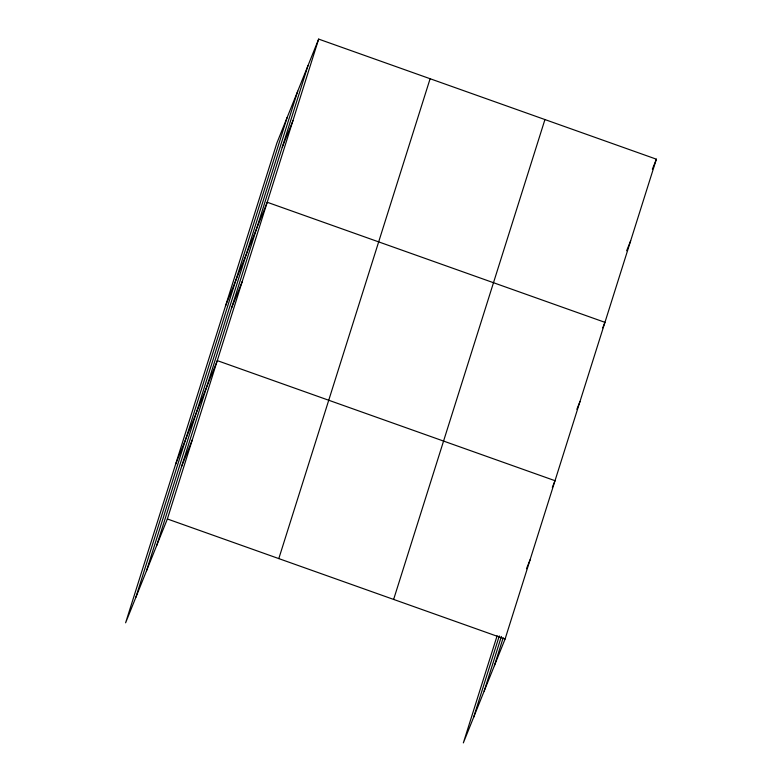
<?xml version="1.0" encoding="UTF-8"?>
<svg xmlns="http://www.w3.org/2000/svg" width="782" height="782" viewBox="0 0 782 782"><rect width="100%" height="100%" fill="white"/><g stroke="black" fill="none" stroke-linecap="round" stroke-linejoin="round"><path stroke-width="1.17" d="M135.863 597.331L287.16 117.447M146.42 571.065L297.717 91.191M156.664 545.582L307.961 65.708M318.655 39.1L276.916 142.94L125.609 622.814L167.358 518.974L318.655 39.1L656.391 159.186L505.084 639.06L463.345 742.9L497.117 635.776M278.803 558.602L430.11 78.728M393.629 599.432L544.937 119.558M473.589 717.417L499.287 635.903M484.146 691.151L501.399 636.431M494.39 665.668L503.197 637.721M282.243 147.28L292.937 120.682M225.47 306.094L267.219 202.255L604.945 322.34L602.717 327.883M231.56 308.04L242.254 281.442M175.539 464.459L217.288 360.619L555.015 480.705L552.336 487.352M181.629 466.404L192.323 439.797M652.374 169.166L656.391 159.186M626.656 250.739L630.663 240.768M576.862 409.279L579.98 401.528M526.482 568.749L530.049 559.883M167.358 518.974L505.084 639.06"/></g></svg>
